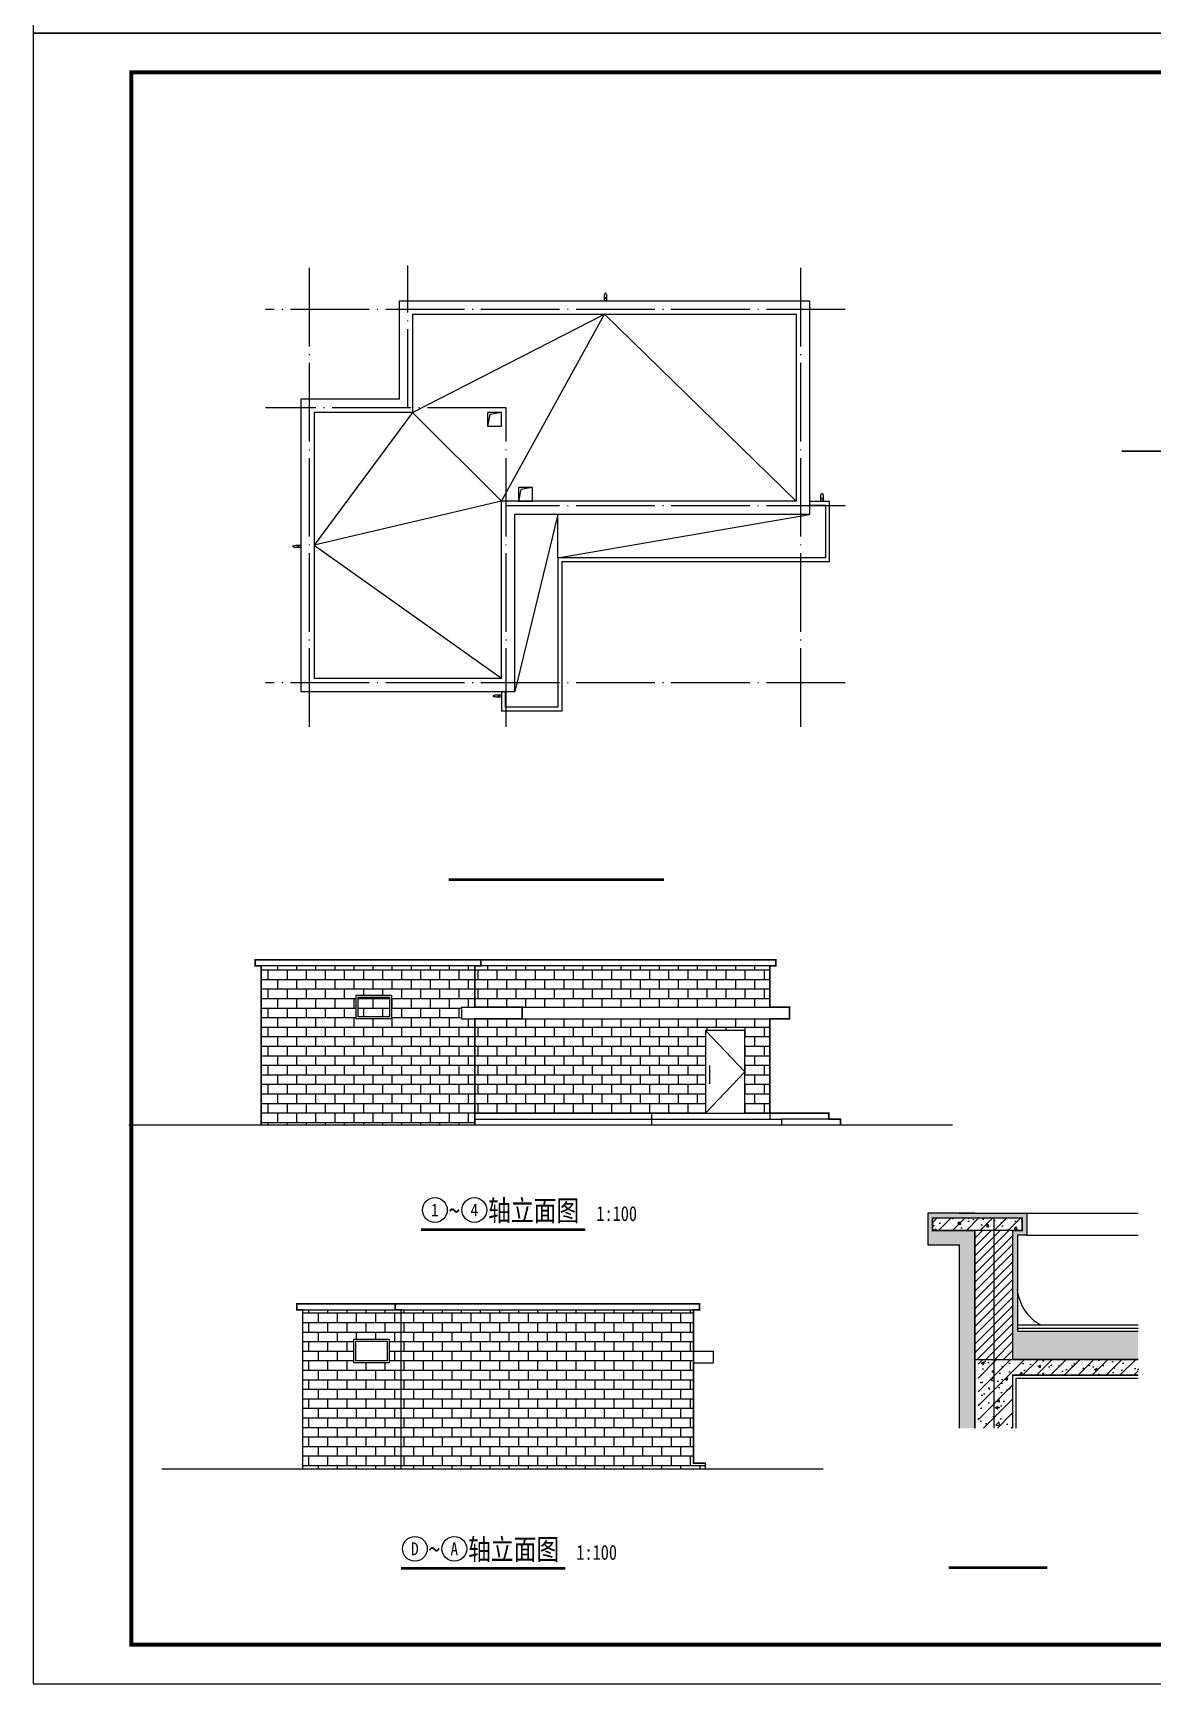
# Model space of a CAD drawing. Extents: x 126592 to 186958, y 280170 to 492839.
# Drawn here: x 127558 to 156040, y 280170 to 322170 of the extents above; entities that cross this region are included whole.
import ezdxf
from ezdxf.enums import TextEntityAlignment as Align

# ---------------------------------------------------------------- set-up
doc = ezdxf.new("R2010")
doc.units = 0
doc.header["$LTSCALE"] = 1000
doc.header["$MEASUREMENT"] = 0
doc.linetypes.add('DOTE', pattern=[2.42, 2, -0.2, 0.02, -0.2])
for name, color, linetype in [('_TCH_MASK', 7, 'Continuous'), ('DIM_SYMB', 3, 'Continuous'), ('DOTE', 1, 'DOTE'), ('GROUND', 2, 'Continuous'), ('LATRINE', 6, 'Continuous'), ('PUB_TEXT', 7, 'Continuous'), ('SURFACE', 6, 'Continuous'), ('TH_TITLE', 7, 'Continuous'), ('TK', 126, 'Continuous'), ('TWT_TITLE', 7, 'Continuous'), ('WALL', 2, 'Continuous'), ('WINDOW', 4, 'Continuous'), ('立面', 43, 'Continuous')]:
    doc.layers.add(name, color=color, linetype=linetype)
doc.layers.add('C厨卫洁具', color=153, linetype='Continuous', lineweight=0)
doc.styles.add('-宋体', font='', dxfattribs={"width": 0.8})
doc.styles.get('-宋体').set_extended_font_data('SimSun')

# ---------------------------------------------------------------- blocks, each defined once
blk = doc.blocks.new('356434534563')
h = blk.add_hatch()
h.set_pattern_fill('HONEY', color=6, scale=10)
h.set_pattern_definition([(0, (-809945.354, -285613.338), (23.8125, 13.74815), [15.875, -31.75]), (120, (-809945.354, -285613.338), (-23.81249716, 13.74815493), [15.875, -31.75]), (60, (-809945.354, -285613.338), (2.84e-06, 27.49630493), [-31.75, 15.875])])
h.paths.add_polyline_path([(661, -506), (661, -326), (-107, -326), (-107, 284), (-47, 284), (-47, 424), (-137, 424), (-477, 424), (-677, 424), (-677, 224), (-477, 224), (-477, -943), (-377, -943), (-377, 314), (-647, 314), (-647, 394), (-377, 394), (-77, 394), (-77, 314), (-137, 314), (-137, -506)])
h = blk.add_hatch()
h.set_pattern_fill('钢筋混凝土', color=256, scale=25)
h.set_pattern_definition([(45, (-809945.354, -285613.34), (-44.194174, 44.194174), []), (50, (-809945.35, -285613.34), (179.315046, -15.688034), [18.75, -206.25]), (355, (-809945.35, -285613.34), (-34.687833, 188.048033), [15, -165]), (100.4514, (-809930.41, -285614.65), (144.627345, 172.359886), [15.935047, -175.285528]), (46.1842, (-809945.35, -285563.34), (266.81026, -41.379754), [28.125, -309.375]), (96.6356, (-809923.12, -285566.79), (233.66568, 243.52947), [23.90257, -262.92825]), (351.1842, (-809945.35, -285563.34), (233.66549, 243.52965), [22.5, -247.5]), (21, (-809920.35, -285575.84), (149.226763, -100.654723), [18.75, -206.25]), (326, (-809920.35, -285575.84), (60.828833, 181.28751), [15, -165]), (71.4514, (-809907.92, -285584.23), (210.055657, 80.632624), [15.935047, -175.285528]), (37.5, (-809945.354, -285613.34), (3.039964, 83.2234635), [0, -163, 0, -167.5, 0, -165.625]), (7.5, (-809945.35, -285613.34), (65.767384, 98.602928), [0, -95.5, 0, -159.25, 0, -63.125]), (327.5, (-810001.104, -285613.34), (133.455609, -5.638718), [0, -62.5, 0, -195, 0, -258.75]), (317.5, (-810026.1, -285613.34), (145.796542, 25.026246), [0, -81.25, 0, -129.5, 0, -183.75])])
h.paths.add_polyline_path([(-137, 314), (-77, 314), (-77, 394), (-257, 394), (-257, 314)])
h.paths.add_polyline_path([(-377, 394), (-647, 394), (-647, 314), (-377, 314), (-257, 314), (-257, 394)])
h = blk.add_hatch()
h.set_pattern_fill('ANSI31', color=256, scale=25)
h.set_pattern_definition([(45, (-809925.354, -285613.34), (-28.0633004, 28.0633004), [])])
h.paths.add_polyline_path([(-257, -506), (-137, -506), (-137, 314), (-257, 314)])
h.paths.add_polyline_path([(-257, 314), (-377, 314), (-377, -506), (-257, -506)])
h = blk.add_hatch()
h.set_pattern_fill('钢筋混凝土', color=256, scale=25)
h.set_pattern_definition([(45, (-809905.354, -285613.34), (-44.194174, 44.194174), []), (50, (-809905.35, -285613.34), (179.315046, -15.688034), [18.75, -206.25]), (355, (-809905.35, -285613.34), (-34.687833, 188.048033), [15, -165]), (100.4514, (-809890.41, -285614.65), (144.627345, 172.359886), [15.935047, -175.285528]), (46.1842, (-809905.35, -285563.34), (266.81026, -41.379754), [28.125, -309.375]), (96.6356, (-809883.12, -285566.79), (233.66568, 243.52947), [23.90257, -262.92825]), (351.1842, (-809905.35, -285563.34), (233.66549, 243.52965), [22.5, -247.5]), (21, (-809880.35, -285575.84), (149.226763, -100.654723), [18.75, -206.25]), (326, (-809880.35, -285575.84), (60.828833, 181.28751), [15, -165]), (71.4514, (-809867.92, -285584.23), (210.055657, 80.632624), [15.935047, -175.285528]), (37.5, (-809905.354, -285613.34), (3.039964, 83.2234635), [0, -163, 0, -167.5, 0, -165.625]), (7.5, (-809905.35, -285613.34), (65.767384, 98.602928), [0, -95.5, 0, -159.25, 0, -63.125]), (327.5, (-809961.104, -285613.34), (133.455609, -5.638718), [0, -62.5, 0, -195, 0, -258.75]), (317.5, (-809986.1, -285613.34), (145.796542, 25.026246), [0, -81.25, 0, -129.5, 0, -183.75])])
h.paths.add_polyline_path([(-137, -606), (661, -606), (661, -506), (-97, -506), (-237, -506), (-237, -943), (-137, -943)])
h.paths.add_polyline_path([(-237, -506), (-357, -506), (-357, -943), (-237, -943)])
at = {"color": 6}
for points in [[(-377, 424), (-677, 424), (-677, 224), (-477, 224)], [(-477, 424), (-137, 424), (-47, 424), (-47, 284), (-107, 284), (-107, -326)], [(-477, 224), (-477, -943)]]:
    blk.add_lwpolyline(points, dxfattribs=at)
for points in [[(-47, 424), (661, 424)], [(-137, 314), (-377, 314)], [(-47, 284), (661, 284)], [(-107, -286), (661, -286)], [(-107, -306), (661, -306)], [(-377, -506), (661, -506)], [(-137, -606), (-137, -943)], [(-137, -606), (661, -606)]]:
    blk.add_lwpolyline(points)
at = {"const_width": 10}
for points in [[(-377, 394), (-647, 394), (-647, 314), (-377, 314)], [(-377, 394), (-377, 394), (-77, 394), (-77, 314), (-137, 314), (-137, -506), (661, -506)], [(-377, -943), (-377, 314)], [(661, -606), (-137, -606), (-137, -943)]]:
    blk.add_lwpolyline(points, dxfattribs=at)
at = {"color": 5}
blk.add_lwpolyline([(661, -626), (-117, -626), (-117, -943)], dxfattribs=at)
at = {"color": 6}
blk.add_arc((179, -33), 288, 185.3474, 241.829, dxfattribs=at)
at = {"layer": 'DOTE'}
blk.add_lwpolyline([(-257, 394), (-257, -943)], dxfattribs=at)
at = {"layer": '立面', "color": 6}
blk.add_lwpolyline([(-107, -326), (661, -326)], dxfattribs=at)
blk = doc.blocks.new('gfdyrte')
at = {"layer": 'TK'}
blk.add_lwpolyline([(301207, -138465), (390307, -138465), (390307, -75465), (301207, -75465)], close=True, dxfattribs=at)
at = {"layer": 'TK', "const_width": 150}
blk.add_lwpolyline([(304957, -136965), (388807, -136965), (388807, -76965), (304957, -76965)], close=True, dxfattribs=at)

msp = doc.modelspace()

# ---------------------------------------------------------------- hatches: boundary and pattern name
h = msp.add_hatch()
h.set_pattern_fill('AR-B816', color=253, scale=200)
h.set_pattern_definition([(0, (41829.56, -15858.16), (0, 242.6208), []), (90, (41829.56, -15858.16), (-242.6208, 242.6208), [242.6208, -242.6208])])
h.paths.add_polyline_path([(138796, 297090), (138456, 297090), (138456, 297390), (138796, 297390), (138796, 298440), (133356, 298440), (133356, 294390), (138796, 294390)])
h.paths.add_polyline_path([(136676, 297090), (135776, 297090), (135776, 297690), (136676, 297690)], flags=17)
h.paths.add_polyline_path([(136626, 297140), (135826, 297140), (135826, 297640), (136626, 297640)], flags=16)
h.paths.add_polyline_path([(146296, 297390), (146296, 298440), (138796, 298440), (138796, 297390), (139996, 297390)])
h.paths.add_polyline_path([(138796, 297090), (138796, 294690), (144656, 294690), (144656, 296790), (145656, 296790), (145656, 294690), (146296, 294690), (146296, 297090)])
h = msp.add_hatch()
h.set_pattern_fill('AR-B816', color=253, scale=200)
h.set_pattern_definition([(0, (40679.72, -13424.47), (0, 242.6208), []), (90, (40679.72, -13424.47), (-242.6208, 242.6208), [242.6208, -242.6208])])
h.paths.add_polyline_path([(136915, 289688), (136765, 289688), (134415, 289688), (134415, 285638), (136915, 285638)])
h.paths.add_polyline_path([(135715, 288338), (135715, 288938), (136615, 288938), (136615, 288338)], flags=16)
h.paths.add_polyline_path([(135765, 288388), (135765, 288888), (136565, 288888), (136565, 288388)], flags=0)
h.paths.add_polyline_path([(136915, 285638), (144655, 285638), (144655, 285788), (144355, 285788), (144355, 289688), (136915, 289688)])

# ---------------------------------------------------------------- linework, layer by layer
for points in [[(137208, 312518), (142088, 315018), (146968, 310258)], [(139468, 310258), (142088, 315018)], [(137208, 312518), (134708, 309138), (139468, 305758)], [(137208, 312518), (139468, 310258)], [(139468, 312518), (139175, 312468), (139118, 312168)], [(139468, 312518), (139118, 312518), (139118, 312168), (139468, 312168), (139468, 312518)], [(140258, 310608), (139965, 310558), (139908, 310258)], [(140258, 310608), (139908, 310608), (139908, 310258), (140258, 310258), (140258, 310608)], [(139468, 310258), (134708, 309138)], [(140908, 309918), (139808, 305418)], [(140908, 308818), (147308, 309918)], [(140908, 308818), (140908, 309918)]]:
    msp.add_lwpolyline(points)
at = {"color": 2}
for points in [[(147808, 310258), (147808, 308718), (141008, 308718), (141008, 304918), (139468, 304918)], [(147708, 310158), (147708, 308818), (140908, 308818), (140908, 305018), (139568, 305018)], [(147308, 310258), (147808, 310258)], [(147308, 310158), (147708, 310158)], [(139468, 305418), (139468, 304918)], [(139568, 305418), (139568, 305018)]]:
    msp.add_lwpolyline(points, dxfattribs=at)
at = {"const_width": 40}
for points in [[(133356, 294390), (133356, 298440), (133206, 298440), (133206, 298590), (146446, 298590), (146446, 298440), (146296, 298440), (146296, 297390), (146796, 297390), (146796, 297090), (146296, 297090), (146296, 294690)], [(138946, 298590), (138946, 298440), (138796, 298440), (138796, 297390), (139996, 297390), (139996, 297090), (138796, 297090), (138796, 294390)], [(146296, 294690), (147796, 294690), (147796, 294540), (148096, 294540), (148096, 294390)], [(134415, 285638), (134415, 289688), (134265, 289688), (134265, 289838), (144505, 289838), (144505, 289688), (144355, 289688), (144355, 285788), (144655, 285788), (144655, 285638)], [(136765, 289838), (136765, 289688), (136915, 289688), (136915, 285638)]]:
    msp.add_lwpolyline(points, dxfattribs=at)
at = {"layer": 'C厨卫洁具', "ltscale": 10}
for p, q in [((144355, 285788), (144655, 285788)), ((144655, 285788), (144655, 285638))]:
    msp.add_line(p, q, dxfattribs=at)
at = {"layer": 'DIM_SYMB', "color": 3, "const_width": 70}
for points in [[(138128, 300628), (143605, 300628)], [(137428, 291727), (141605, 291727)], [(136919, 283109), (141096, 283109)]]:
    msp.add_lwpolyline(points, dxfattribs=at)
at = {"layer": 'DIM_SYMB', "const_width": 70}
msp.add_lwpolyline([(150846, 283131), (153356, 283131)], dxfattribs=at)
at = {"layer": 'DOTE'}
for p, q in [((134588, 304518), (134588, 316258)), ((137088, 312638), (137088, 316258)), ((147088, 304518), (147088, 316258)), ((148208, 315138), (133468, 315138)), ((139588, 312638), (133468, 312638)), ((139588, 304518), (139588, 312638)), ((148208, 310138), (139588, 310138)), ((148208, 305638), (133468, 305638))]:
    msp.add_line(p, q, dxfattribs=at)
at = {"layer": 'GROUND'}
for points in [[(142145, 315487), (142145, 315358), (142088, 315358), (142088, 315487)], [(147651, 310387), (147651, 310258), (147594, 310258), (147594, 310387)], [(134238, 309138), (134368, 309138), (134368, 309081), (134238, 309081)], [(139338, 305335), (139468, 305335), (139468, 305278), (139338, 305278)]]:
    msp.add_lwpolyline(points, dxfattribs=at)
for centre, major_axis in [((142116, 315487), (0, -71.9)), ((147623, 310387), (0, -71.9)), ((134238, 309109), (71.9, 0)), ((139338, 305306), (71.9, 0))]:
    msp.add_ellipse(centre, major_axis=major_axis, ratio=0.396103, dxfattribs=at)
at = {"layer": 'LATRINE'}
for p, q in [((135907, 312518), (135882, 312518)), ((134708, 311581), (134708, 311556)), ((134708, 310631), (134708, 310606)), ((140933, 310258), (140908, 310258)), ((141545, 310258), (141520, 310258)), ((142158, 310258), (142133, 310258)), ((142770, 310258), (142745, 310258)), ((143383, 310258), (143358, 310258)), ((143995, 310258), (143970, 310258)), ((144608, 310258), (144583, 310258)), ((134708, 309681), (134708, 309656)), ((139468, 309656), (139468, 309681)), ((134708, 308731), (134708, 308706)), ((139468, 308706), (139468, 308731)), ((134708, 307781), (134708, 307756)), ((134708, 306831), (134708, 306806)), ((134708, 305881), (134708, 305856))]:
    msp.add_line(p, q, dxfattribs=at)
at = {"layer": 'PUB_TEXT', "color": 3}
for centre in [(137778, 292227), (138781, 292227), (137269, 283608), (138271, 283608)]:
    msp.add_circle(centre, 315, dxfattribs=at)
at = {"layer": 'SURFACE'}
for p, q in [((136868, 315358), (136868, 312858)), ((136868, 315358), (147308, 315358)), ((147308, 315358), (147308, 311637)), ((134368, 312858), (134368, 305418)), ((136868, 312858), (134368, 312858)), ((147308, 311637), (147308, 309918)), ((139808, 305418), (139808, 309918)), ((147308, 309918), (139808, 309918)), ((134368, 305418), (138088, 305418)), ((138088, 305418), (139808, 305418))]:
    msp.add_line(p, q, dxfattribs=at)
at = {"layer": 'TH_TITLE'}
msp.add_lwpolyline([(127558, 280170), (186958, 280170), (186958, 322170), (127558, 322170)], close=True, dxfattribs=at)
at = {"layer": 'TH_TITLE', "const_width": 100}
msp.add_lwpolyline([(130058, 281170), (185958, 281170), (185958, 321170), (130058, 321170)], close=True, dxfattribs=at)
at = {"layer": 'TWT_TITLE'}
msp.add_lwpolyline([(127558, 280170), (186958, 280170), (186958, 322170), (127558, 322170)], close=True, dxfattribs=at)
at = {"layer": 'TWT_TITLE', "const_width": 100}
msp.add_lwpolyline([(130058, 281170), (185958, 281170), (185958, 321170), (130058, 321170)], close=True, dxfattribs=at)
at = {"layer": 'WALL'}
for p, q in [((137208, 315018), (137208, 312518)), ((137208, 315018), (146968, 315018)), ((146968, 315018), (146968, 311637)), ((134708, 312518), (134708, 305758)), ((137208, 312518), (134708, 312518)), ((146968, 311637), (146968, 310258)), ((139468, 305758), (139468, 310258)), ((146968, 310258), (139468, 310258)), ((134708, 305758), (138088, 305758)), ((138088, 305758), (139468, 305758))]:
    msp.add_line(p, q, dxfattribs=at)
at = {"layer": 'WALL', "ltscale": 10}
for p, q in [((133206, 298590), (133206, 298440)), ((133356, 298590), (133206, 298590)), ((133206, 298440), (133356, 298440)), ((133356, 298590), (146296, 298590)), ((146296, 298440), (133356, 298440)), ((133356, 298440), (133356, 294390)), ((138796, 298440), (138796, 297390)), ((138946, 298590), (138946, 298440)), ((146296, 298590), (146446, 298590)), ((146446, 298440), (146296, 298440)), ((146296, 297990), (146296, 298440)), ((146446, 298590), (146446, 298440)), ((133356, 294690), (133356, 297990)), ((146296, 297390), (146296, 297990)), ((138456, 297390), (146796, 297390)), ((138456, 297090), (146796, 297090)), ((138796, 297090), (138796, 294390)), ((146296, 294690), (146296, 297090)), ((138796, 294690), (146296, 294690)), ((138796, 294540), (146296, 294540)), ((143296, 294390), (143296, 294690)), ((146296, 294690), (146296, 294540)), ((146296, 294540), (146596, 294540)), ((146596, 294540), (146596, 294390)), ((138796, 294390), (146296, 294390)), ((146296, 294390), (146921, 294390)), ((134265, 289838), (134265, 289688)), ((134415, 289838), (134265, 289838)), ((134415, 289838), (144355, 289838)), ((136765, 289838), (136765, 289688)), ((144355, 289838), (144505, 289838)), ((144505, 289838), (144505, 289688)), ((134265, 289688), (134415, 289688)), ((134415, 289688), (134415, 285638)), ((134415, 289688), (144355, 289688)), ((136915, 289688), (136915, 285638)), ((144505, 289688), (144355, 289688)), ((144355, 289688), (144355, 285788)), ((144355, 288638), (144855, 288638)), ((144355, 288338), (144855, 288338))]:
    msp.add_line(p, q, dxfattribs=at)
at = {"layer": 'WALL', "ltscale": 10, "const_width": 40}
for points in [[(155243, 311533), (175517, 311533)], [(150947, 294390), (129993, 294390)], [(130833, 285638), (147658, 285638)]]:
    msp.add_lwpolyline(points, dxfattribs=at)
at = {"layer": 'WALL', "ltscale": 10}
for points in [[(138456, 297390), (138456, 297090)], [(139996, 297390), (139996, 297090)], [(146796, 297390), (146796, 297090)], [(146296, 294690), (147796, 294690), (147796, 294540), (148096, 294540), (148096, 294390)], [(147796, 294540), (146596, 294540)], [(144855, 288638), (144855, 288338)]]:
    msp.add_lwpolyline(points, dxfattribs=at)
at = {"layer": 'WINDOW', "ltscale": 10}
for p, q in [((135776, 297690), (136676, 297690)), ((135776, 297090), (135776, 297690)), ((135826, 297640), (136626, 297640)), ((135826, 297140), (135826, 297640)), ((136626, 297640), (136626, 297140)), ((136676, 297690), (136676, 297090)), ((136676, 297090), (135776, 297090)), ((136626, 297140), (135826, 297140)), ((135715, 288938), (136615, 288938)), ((135715, 288338), (135715, 288938)), ((135765, 288888), (136565, 288888)), ((135765, 288388), (135765, 288888)), ((136565, 288888), (136565, 288388)), ((136615, 288938), (136615, 288338)), ((136615, 288338), (135715, 288338)), ((136565, 288388), (135765, 288388))]:
    msp.add_line(p, q, dxfattribs=at)
for points in [[(144656, 296790), (145656, 295740), (144656, 294690)], [(145656, 294690), (145656, 296790), (144656, 296790), (144656, 294690)], [(144763, 295906), (144763, 295438)]]:
    msp.add_lwpolyline(points, dxfattribs=at)

# ---------------------------------------------------------------- block references
at = {"xscale": 0.6666666666278616, "yscale": 0.6666666666860692, "zscale": 0.6666666666569654}
for p in [(-73247, 414480), (-73247, 372480)]:
    msp.add_blockref('gfdyrte', p, dxfattribs=at)
at = {"layer": '_TCH_MASK', "xscale": 4, "yscale": 4, "zscale": 4}
msp.add_blockref('356434534563', (153019, 290449), dxfattribs=at)

# ---------------------------------------------------------------- texts
at = {"layer": 'PUB_TEXT', "color": 3, "style": '-宋体'}
for s, height, width, p, p2 in [('1', 325, 0.83237, (137682, 292065), (137874, 292065)), ('4', 325, 0.83237, (138684, 292065), (138877, 292065)), ('D', 324, 0.842105, (137172, 283446), (137366, 283446)), ('A', 327, 0.818182, (138176, 283445), (138366, 283445))]:
    msp.add_text(s, height=height, dxfattribs=dict(at, width=width)).set_placement(p, p2, align=Align.FIT)
at = {"layer": 'PUB_TEXT', "color": 3, "style": '-宋体', "width": 0.8}
for s, height, p in [('轴立面图', 531.6, (139131, 291947)), ('1:100', 379.7, (141885, 291947)), ('~', 532, (138128, 291947)), ('轴立面图', 531.6, (138621, 283328)), ('~', 532, (137619, 283328)), ('1:100', 379.7, (141376, 283328))]:
    msp.add_text(s, height=height, dxfattribs=at).set_placement(p)

doc.saveas('drawing.dxf')
